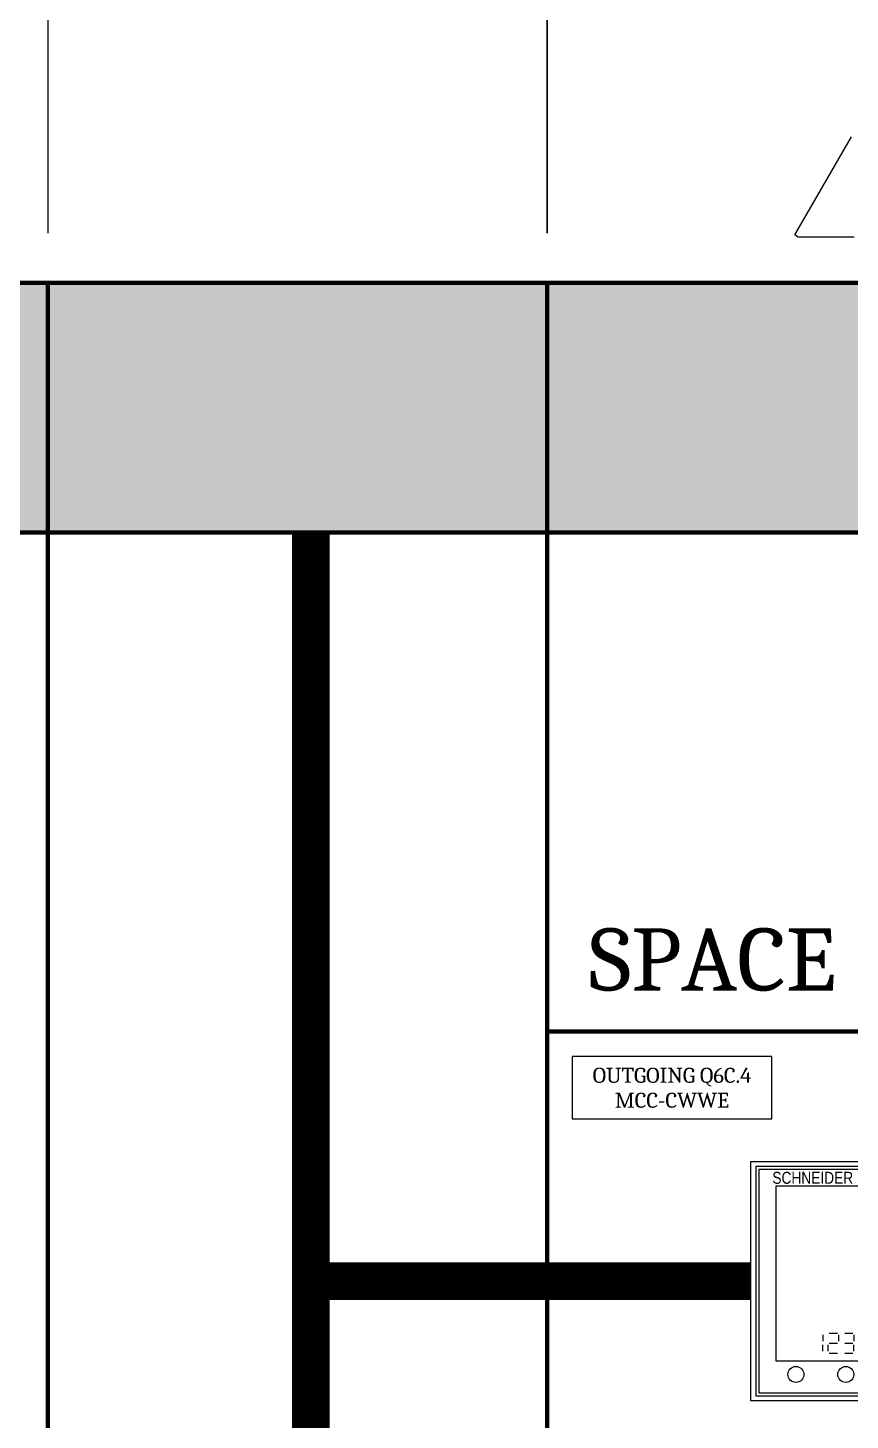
# Model space of a CAD drawing. Header units: millimetres. Extents: x -116965 to 323937, y 291661 to 566926.
# Drawn here: x -42841 to -42511, y 318283 to 318841 of the extents above; entities that cross this region are included whole.
import ezdxf
from ezdxf.enums import TextEntityAlignment as Align

# ---------------------------------------------------------------- set-up
doc = ezdxf.new("R2010")
doc.units = ezdxf.units.MM
doc.header["$PDMODE"] = 35
doc.layers.get('0').update_dxf_attribs({"lineweight": 18})
for name, color, linetype, lineweight in [('AM_5', 3, 'Continuous', 25), ('BASE', 7, 'Continuous', 15), ('hw_Text', 7, 'Continuous', 13), ('Visible (ISO)', 7, 'Continuous', 50)]:
    doc.layers.add(name, color=color, linetype=linetype, lineweight=lineweight)
doc.layers.add('C00-00-00', color=7, linetype='Continuous')
doc.layers.add('C34-3A-40', color=7, linetype='Continuous', true_color=0x343a40)
doc.layers.add('C62-64-69', color=7, linetype='Continuous', true_color=0x626469)
doc.styles.add('hw_Block.', font='Cambria.ttf')
doc.styles.add('hwTech', font='Cambria.ttf')
doc.styles.add('VnArial', font='')
doc.styles.add('{18b73a54-fa43-428c-adcb-c1c7bbdf2c84}', font='Simplex.shx')
doc.styles.get('VnArial').set_extended_font_data('.VnArial NarrowH')
doc.dimstyles.new('kich thuoc$0', dxfattribs={"dimscale": 2, "dimtxt": 20, "dimasz": 16, "dimexe": 15, "dimexo": 10, "dimgap": 5, "dimtad": 1, "dimdec": 0, "dimzin": 0, "dimdsep": 46, "dimtxsty": '{18b73a54-fa43-428c-adcb-c1c7bbdf2c84}', "dimblk": 'OPEN30', "dimcen": 0.09, "dimclrd": 3, "dimclre": 3, "dimclrt": 3, "dimadec": 0, "dimazin": 0, "dimtfac": 1, "dimtdec": 0, "dimtofl": 0, "dimtmove": 0, "dimatfit": 3, "dimldrblk": 'OPEN30', "dimfxl": 1, "dimtolj": 1, "dimtzin": 0, "dimarcsym": 0})

# ---------------------------------------------------------------- blocks, each defined once
blk = doc.blocks.new('SV-F')
at = {"layer": 'Visible (ISO)', "lineweight": 13}
for p, q in [((-251.5, 19.3), (-228.87, 58.5)), ((-250.87, 18.93), (-251.5, 19.3)), ((-250.87, 18.93), (-250.2, 18.55)), ((-250.2, 18.55), (-227.8, 18.55))]:
    blk.add_line(p, q, dxfattribs=at)
blk = doc.blocks.new('_Open30')
at = {"color": 0, "linetype": 'ByBlock', "lineweight": -2}
for p, q in [((-1, 0.268), (0, 0)), ((0, 0), (-1, -0.268)), ((0, 0), (-1, 0))]:
    blk.add_line(p, q, dxfattribs=at)
blk = doc.blocks.new('*D1857')
at = {"layer": 'AM_5', "color": 3, "lineweight": -2, "transparency": 16777216}
for p, q in [((-42632.62, 318758.44), (-42632.62, 319143.37)), ((-41932.62, 318758.44), (-41932.62, 319143.37)), ((-42602.62, 319113.37), (-41962.62, 319113.37))]:
    blk.add_line(p, q, dxfattribs=at)
at = {"layer": 'Defpoints', "color": 0, "lineweight": -3, "transparency": 16777216}
for p in [(-41932.62, 319113.37), (-42632.62, 318738.44), (-41932.62, 318738.44)]:
    blk.add_point(p, dxfattribs=at)
at = {"layer": 'AM_5', "color": 3, "lineweight": -2, "transparency": 16777216, "xscale": 30, "yscale": 30, "zscale": 30, "rotation": 180}
blk.add_blockref('_Open30', (-42632.62, 319113.37), dxfattribs=at)
at = {"layer": 'AM_5', "color": 3, "lineweight": -2, "transparency": 16777216, "xscale": 30, "yscale": 30, "zscale": 30}
blk.add_blockref('_Open30', (-41932.62, 319113.37), dxfattribs=at)
at = {"layer": 'AM_5', "color": 3, "transparency": 16777216, "insert": (-42282.62, 319143.37), "char_height": 40, "attachment_point": 5, "style": '{18b73a54-fa43-428c-adcb-c1c7bbdf2c84}'}
blk.add_mtext('\\A1;700', dxfattribs=at)
blk = doc.blocks.new('*D1865')
at = {"layer": 'AM_5', "color": 3, "lineweight": -2, "transparency": 16777216}
for p, q in [((-43232.44, 318758.39), (-43232.44, 319143.32)), ((-42832.44, 318758.39), (-42832.44, 319143.32)), ((-43202.44, 319113.32), (-42862.44, 319113.32))]:
    blk.add_line(p, q, dxfattribs=at)
at = {"layer": 'Defpoints', "color": 0, "lineweight": -3, "transparency": 16777216}
for p in [(-42832.44, 319113.32), (-43232.44, 318738.39), (-42832.44, 318738.39)]:
    blk.add_point(p, dxfattribs=at)
at = {"layer": 'AM_5', "color": 3, "lineweight": -2, "transparency": 16777216, "xscale": 30, "yscale": 30, "zscale": 30, "rotation": 180}
blk.add_blockref('_Open30', (-43232.44, 319113.32), dxfattribs=at)
at = {"layer": 'AM_5', "color": 3, "lineweight": -2, "transparency": 16777216, "xscale": 30, "yscale": 30, "zscale": 30}
blk.add_blockref('_Open30', (-42832.44, 319113.32), dxfattribs=at)
at = {"layer": 'AM_5', "color": 3, "transparency": 16777216, "insert": (-43032.44, 319143.32), "char_height": 40, "attachment_point": 5, "style": '{18b73a54-fa43-428c-adcb-c1c7bbdf2c84}'}
blk.add_mtext('\\A1;400', dxfattribs=at)
blk = doc.blocks.new('*D1866')
at = {"layer": 'AM_5', "color": 3, "lineweight": -2, "transparency": 16777216}
for p, q in [((-42832.44, 318758.39), (-42832.44, 319143.32)), ((-42632.44, 318758.39), (-42632.44, 319143.32)), ((-42802.44, 319113.32), (-42662.44, 319113.32))]:
    blk.add_line(p, q, dxfattribs=at)
at = {"layer": 'Defpoints', "color": 0, "lineweight": -3, "transparency": 16777216}
for p in [(-42632.44, 319113.32), (-42832.44, 318738.39), (-42632.44, 318738.39)]:
    blk.add_point(p, dxfattribs=at)
at = {"layer": 'AM_5', "color": 3, "lineweight": -2, "transparency": 16777216, "xscale": 30, "yscale": 30, "zscale": 30, "rotation": 180}
blk.add_blockref('_Open30', (-42832.44, 319113.32), dxfattribs=at)
at = {"layer": 'AM_5', "color": 3, "lineweight": -2, "transparency": 16777216, "xscale": 30, "yscale": 30, "zscale": 30}
blk.add_blockref('_Open30', (-42632.44, 319113.32), dxfattribs=at)
at = {"layer": 'AM_5', "color": 3, "transparency": 16777216, "insert": (-42732.44, 319143.32), "char_height": 40, "attachment_point": 5, "style": '{18b73a54-fa43-428c-adcb-c1c7bbdf2c84}'}
blk.add_mtext('\\A1;200', dxfattribs=at)
blk = doc.blocks.new('1232')
at = {"color": 7, "linetype": 'Continuous', "lineweight": 13}
for p, q in [((43.84, 78.67), (47.07, 78.67)), ((56.31, 78.67), (59.54, 78.67)), ((43.43, 71.35), (43.43, 73.92)), ((43.84, 74.65), (47.07, 74.65)), ((47.48, 77.94), (47.48, 75.37)), ((49.66, 77.94), (49.66, 75.37)), ((50.08, 74.65), (53.3, 74.65)), ((53.72, 77.94), (53.72, 75.37)), ((53.72, 71.35), (53.72, 73.92)), ((55.9, 77.94), (55.9, 75.37)), ((55.9, 71.35), (55.9, 73.92)), ((59.95, 77.94), (59.95, 75.37)), ((59.95, 71.35), (59.95, 73.92)), ((43.84, 70.62), (47.07, 70.62)), ((56.31, 70.62), (59.54, 70.62)), ((43.84, 65.82), (47.07, 65.82)), ((43.84, 61.79), (47.07, 61.79)), ((47.48, 65.09), (47.48, 62.52)), ((49.66, 65.09), (49.66, 62.52)), ((50.08, 65.82), (53.3, 65.82)), ((53.72, 65.09), (53.72, 62.52)), ((55.9, 65.09), (55.9, 62.52)), ((56.31, 65.82), (59.54, 65.82)), ((59.95, 65.09), (59.95, 62.52)), ((43.43, 58.49), (43.43, 61.06)), ((43.84, 57.77), (47.07, 57.77)), ((49.66, 58.49), (49.66, 61.06)), ((50.08, 57.77), (53.3, 57.77)), ((53.72, 58.49), (53.72, 61.06)), ((55.9, 58.49), (55.9, 61.06)), ((56.31, 57.77), (59.54, 57.77)), ((59.95, 58.49), (59.95, 61.06)), ((43.84, 52.96), (47.07, 52.96)), ((47.48, 52.23), (47.48, 49.66)), ((50.08, 52.96), (53.3, 52.96)), ((53.72, 52.23), (53.72, 49.66)), ((55.9, 52.23), (55.9, 49.66)), ((56.31, 52.96), (59.54, 52.96)), ((59.95, 52.23), (59.95, 49.66)), ((43.43, 45.64), (43.43, 48.21)), ((43.84, 48.94), (47.07, 48.94)), ((43.84, 44.91), (47.07, 44.91)), ((50.08, 48.94), (53.3, 48.94)), ((50.08, 44.91), (53.3, 44.91)), ((53.72, 45.64), (53.72, 48.21)), ((55.9, 45.64), (55.9, 48.21)), ((56.31, 44.91), (59.54, 44.91)), ((59.95, 45.64), (59.95, 48.21)), ((49.66, 39.38), (49.66, 36.81)), ((50.08, 40.1), (53.3, 40.1)), ((55.9, 39.38), (55.9, 36.81)), ((56.31, 40.1), (59.54, 40.1)), ((59.95, 39.38), (59.95, 36.81)), ((50.08, 36.08), (53.3, 36.08)), ((53.72, 32.78), (53.72, 35.35)), ((55.9, 32.78), (55.9, 35.35)), ((59.95, 32.78), (59.95, 35.35)), ((50.08, 32.06), (53.3, 32.06)), ((56.31, 32.06), (59.54, 32.06)), ((28.79, 26.5), (28.79, 23.93)), ((28.79, 19.91), (28.79, 22.47)), ((30.97, 19.91), (30.97, 22.47)), ((31.38, 27.23), (34.61, 27.23)), ((31.38, 23.2), (34.61, 23.2)), ((35.02, 26.5), (35.02, 23.93)), ((37.61, 27.23), (40.84, 27.23)), ((37.61, 23.2), (40.84, 23.2)), ((41.25, 26.5), (41.25, 23.93)), ((41.25, 19.91), (41.25, 22.47)), ((43.43, 26.5), (43.43, 23.93)), ((43.84, 23.2), (47.07, 23.2)), ((47.48, 26.5), (47.48, 23.93)), ((47.48, 19.91), (47.48, 22.47)), ((49.66, 26.5), (49.66, 23.93)), ((50.08, 27.23), (53.3, 27.23)), ((50.08, 23.2), (53.3, 23.2)), ((53.72, 19.91), (53.72, 22.47)), ((55.9, 26.5), (55.9, 23.93)), ((55.9, 19.91), (55.9, 22.47)), ((56.31, 27.23), (59.54, 27.23)), ((59.95, 26.5), (59.95, 23.93)), ((59.95, 19.91), (59.95, 22.47)), ((31.38, 19.18), (34.61, 19.18)), ((37.61, 19.18), (40.84, 19.18)), ((50.08, 19.18), (53.3, 19.18)), ((56.31, 19.18), (59.54, 19.18))]:
    blk.add_line(p, q, dxfattribs=at)
at = {"layer": 'BASE', "lineweight": 13}
for points in [[(96, 0), (0, 0), (0, 96), (96, 96)], [(3.2, 3.2), (92.8, 3.2), (92.8, 92.8), (3.2, 92.8)], [(10, 16.06), (86, 16.06), (86, 86), (10, 86)]]:
    blk.add_lwpolyline(points, close=True, dxfattribs=at)
at = {"layer": 'BASE', "color": 3, "lineweight": 13}
blk.add_lwpolyline([(2, 2), (94, 2), (94, 94), (2, 94)], close=True, dxfattribs=at)
at = {"layer": 'BASE', "lineweight": 13}
for centre in [(18, 10.61), (38, 10.61), (58, 10.61), (78, 10.61)]:
    blk.add_circle(centre, 3.2, dxfattribs=at)
at = {"layer": 'hw_Text', "lineweight": 13, "style": 'VnArial'}
for s, height, p in [('Schneider', 4.8, (24.76, 89.41)), ('V', 2.88, (73.53, 77.14)), ('A', 2.88, (73.53, 64.28)), ('V', 2.88, (73.53, 51.43)), ('Hz', 2.88, (74.05, 38.57))]:
    blk.add_text(s, height=height, rotation=360, dxfattribs=at).set_placement(p, align=Align.MIDDLE_CENTER)
at = {"layer": 'hw_Text', "color": 1, "lineweight": 13, "style": 'VnArial'}
blk.add_text('PM5350', height=4.8, rotation=360, dxfattribs=at).set_placement((75.69, 89.41), align=Align.MIDDLE_CENTER)
blk = doc.blocks.new('Load Outgoingx')
at = {"color": 0, "lineweight": 5, "ltscale": 0.7}
blk.add_lwpolyline([(10, -10), (10, -35), (90, -35), (90, -10)], close=True, dxfattribs=at)
at = {"color": 0, "lineweight": 5, "style": 'hw_Block.'}
for tag, p in [('LINE1', (50, -17.5)), ('LINE2', (50, -27.5))]:
    blk.add_attdef(tag, text='', height=6, dxfattribs=at).set_placement(p, align=Align.MIDDLE_CENTER)

msp = doc.modelspace()

# ---------------------------------------------------------------- hatches: boundary and pattern name
at = {"layer": 'C34-3A-40'}
h = msp.add_hatch(color=256, dxfattribs=at)
h.dxf.hatch_style = 2
h.paths.add_polyline_path([(-43232.567492, 318738.443002), (-42832.623327, 318738.443002), (-42832.623327, 318638.456958), (-43232.567492, 318638.456958)])
h = msp.add_hatch(color=256, dxfattribs=at)
h.dxf.hatch_style = 2
h.paths.add_polyline_path([(-42832.623327, 318738.443002), (-42632.651242, 318738.443002), (-42632.651242, 318638.456958), (-42832.623327, 318638.456958)])
h = msp.add_hatch(color=256, dxfattribs=at)
h.dxf.hatch_style = 2
h.paths.add_polyline_path([(-42632.651242, 318738.443002), (-41932.748952, 318738.443002), (-41932.748952, 318638.456958), (-42632.651242, 318638.456958)])
at = {"layer": 'C62-64-69'}
h = msp.add_hatch(color=256, dxfattribs=at)
h.dxf.hatch_style = 2
h.paths.add_polyline_path([(-42832.623327, 318729.444258), (-42800.627792, 318729.444258), (-42800.627792, 318722.445233), (-42832.623327, 318722.445233)])
h = msp.add_hatch(color=256, dxfattribs=at)
h.dxf.hatch_style = 2
h.paths.add_polyline_path([(-42800.627792, 318729.444258), (-42768.632257, 318729.444258), (-42768.632257, 318722.445233), (-42800.627792, 318722.445233)])
h = msp.add_hatch(color=256, dxfattribs=at)
h.dxf.hatch_style = 2
h.paths.add_polyline_path([(-42800.627792, 318729.444258), (-42768.632257, 318729.444258), (-42768.632257, 318722.445233), (-42800.627792, 318722.445233)])
h = msp.add_hatch(color=256, dxfattribs=at)
h.dxf.hatch_style = 2
h.paths.add_polyline_path([(-42768.632257, 318729.444258), (-42736.636727, 318729.444258), (-42736.636727, 318722.445233), (-42768.632257, 318722.445233)])
h = msp.add_hatch(color=256, dxfattribs=at)
h.dxf.hatch_style = 2
h.paths.add_polyline_path([(-42768.632257, 318729.444258), (-42736.636727, 318729.444258), (-42736.636727, 318722.445233), (-42768.632257, 318722.445233)])
h = msp.add_hatch(color=256, dxfattribs=at)
h.dxf.hatch_style = 2
h.paths.add_polyline_path([(-42736.636727, 318729.444258), (-42704.641192, 318729.444258), (-42704.641192, 318722.445233), (-42736.636727, 318722.445233)])
h = msp.add_hatch(color=256, dxfattribs=at)
h.dxf.hatch_style = 2
h.paths.add_polyline_path([(-42736.636727, 318729.444258), (-42704.641192, 318729.444258), (-42704.641192, 318722.445233), (-42736.636727, 318722.445233)])
h = msp.add_hatch(color=256, dxfattribs=at)
h.dxf.hatch_style = 2
h.paths.add_polyline_path([(-42704.641192, 318729.444258), (-42672.645657, 318729.444258), (-42672.645657, 318722.445233), (-42704.641192, 318722.445233)])
h = msp.add_hatch(color=256, dxfattribs=at)
h.dxf.hatch_style = 2
h.paths.add_polyline_path([(-42704.641192, 318729.444258), (-42672.645657, 318729.444258), (-42672.645657, 318722.445233), (-42704.641192, 318722.445233)])
h = msp.add_hatch(color=256, dxfattribs=at)
h.dxf.hatch_style = 2
h.paths.add_polyline_path([(-42672.645657, 318729.444258), (-42640.650127, 318729.444258), (-42640.650127, 318722.445233), (-42672.645657, 318722.445233)])
h = msp.add_hatch(color=256, dxfattribs=at)
h.dxf.hatch_style = 2
h.paths.add_polyline_path([(-42632.651242, 318729.444258), (-42600.655707, 318729.444258), (-42600.655707, 318722.445233), (-42632.651242, 318722.445233)])
h = msp.add_hatch(color=256, dxfattribs=at)
h.dxf.hatch_style = 2
h.paths.add_polyline_path([(-42600.655707, 318729.444258), (-42568.660177, 318729.444258), (-42568.660177, 318722.445233), (-42600.655707, 318722.445233)])
h = msp.add_hatch(color=256, dxfattribs=at)
h.dxf.hatch_style = 2
h.paths.add_polyline_path([(-42600.655707, 318729.444258), (-42568.660177, 318729.444258), (-42568.660177, 318722.445233), (-42600.655707, 318722.445233)])
h = msp.add_hatch(color=256, dxfattribs=at)
h.dxf.hatch_style = 2
h.paths.add_polyline_path([(-42568.660177, 318729.444258), (-42536.664642, 318729.444258), (-42536.664642, 318722.445233), (-42568.660177, 318722.445233)])
h = msp.add_hatch(color=256, dxfattribs=at)
h.dxf.hatch_style = 2
h.paths.add_polyline_path([(-42568.660177, 318729.444258), (-42536.664642, 318729.444258), (-42536.664642, 318722.445233), (-42568.660177, 318722.445233)])
h = msp.add_hatch(color=256, dxfattribs=at)
h.dxf.hatch_style = 2
h.paths.add_polyline_path([(-42536.664642, 318729.444258), (-42504.669107, 318729.444258), (-42504.669107, 318722.445233), (-42536.664642, 318722.445233)])
h = msp.add_hatch(color=256, dxfattribs=at)
h.dxf.hatch_style = 2
h.paths.add_polyline_path([(-42832.623327, 318722.445233), (-42800.627792, 318722.445233), (-42800.627792, 318720.445514), (-42832.623327, 318720.445514)])
h = msp.add_hatch(color=256, dxfattribs=at)
h.dxf.hatch_style = 2
h.paths.add_polyline_path([(-42832.623327, 318720.445514), (-42800.627792, 318720.445514), (-42800.627792, 318713.446489), (-42832.623327, 318713.446489)])
h = msp.add_hatch(color=256, dxfattribs=at)
h.dxf.hatch_style = 2
h.paths.add_polyline_path([(-42800.627792, 318722.445233), (-42768.632257, 318722.445233), (-42768.632257, 318720.445514), (-42800.627792, 318720.445514)])
h = msp.add_hatch(color=256, dxfattribs=at)
h.dxf.hatch_style = 2
h.paths.add_polyline_path([(-42800.627792, 318722.445233), (-42768.632257, 318722.445233), (-42768.632257, 318720.445514), (-42800.627792, 318720.445514)])
h = msp.add_hatch(color=256, dxfattribs=at)
h.dxf.hatch_style = 2
h.paths.add_polyline_path([(-42800.627792, 318720.445514), (-42768.632257, 318720.445514), (-42768.632257, 318713.446489), (-42800.627792, 318713.446489)])
h = msp.add_hatch(color=256, dxfattribs=at)
h.dxf.hatch_style = 2
h.paths.add_polyline_path([(-42800.627792, 318720.445514), (-42768.632257, 318720.445514), (-42768.632257, 318713.446489), (-42800.627792, 318713.446489)])
h = msp.add_hatch(color=256, dxfattribs=at)
h.dxf.hatch_style = 2
h.paths.add_polyline_path([(-42768.632257, 318722.445233), (-42736.636727, 318722.445233), (-42736.636727, 318720.445514), (-42768.632257, 318720.445514)])
h = msp.add_hatch(color=256, dxfattribs=at)
h.dxf.hatch_style = 2
h.paths.add_polyline_path([(-42768.632257, 318722.445233), (-42736.636727, 318722.445233), (-42736.636727, 318720.445514), (-42768.632257, 318720.445514)])
h = msp.add_hatch(color=256, dxfattribs=at)
h.dxf.hatch_style = 2
h.paths.add_polyline_path([(-42768.632257, 318720.445514), (-42736.636727, 318720.445514), (-42736.636727, 318713.446489), (-42768.632257, 318713.446489)])
h = msp.add_hatch(color=256, dxfattribs=at)
h.dxf.hatch_style = 2
h.paths.add_polyline_path([(-42768.632257, 318720.445514), (-42736.636727, 318720.445514), (-42736.636727, 318713.446489), (-42768.632257, 318713.446489)])
h = msp.add_hatch(color=256, dxfattribs=at)
h.dxf.hatch_style = 2
h.paths.add_polyline_path([(-42736.636727, 318722.445233), (-42704.641192, 318722.445233), (-42704.641192, 318720.445514), (-42736.636727, 318720.445514)])
h = msp.add_hatch(color=256, dxfattribs=at)
h.dxf.hatch_style = 2
h.paths.add_polyline_path([(-42736.636727, 318722.445233), (-42704.641192, 318722.445233), (-42704.641192, 318720.445514), (-42736.636727, 318720.445514)])
h = msp.add_hatch(color=256, dxfattribs=at)
h.dxf.hatch_style = 2
h.paths.add_polyline_path([(-42736.636727, 318720.445514), (-42704.641192, 318720.445514), (-42704.641192, 318713.446489), (-42736.636727, 318713.446489)])
h = msp.add_hatch(color=256, dxfattribs=at)
h.dxf.hatch_style = 2
h.paths.add_polyline_path([(-42736.636727, 318720.445514), (-42704.641192, 318720.445514), (-42704.641192, 318713.446489), (-42736.636727, 318713.446489)])
h = msp.add_hatch(color=256, dxfattribs=at)
h.dxf.hatch_style = 2
h.paths.add_polyline_path([(-42704.641192, 318722.445233), (-42672.645657, 318722.445233), (-42672.645657, 318720.445514), (-42704.641192, 318720.445514)])
h = msp.add_hatch(color=256, dxfattribs=at)
h.dxf.hatch_style = 2
h.paths.add_polyline_path([(-42704.641192, 318722.445233), (-42672.645657, 318722.445233), (-42672.645657, 318720.445514), (-42704.641192, 318720.445514)])
h = msp.add_hatch(color=256, dxfattribs=at)
h.dxf.hatch_style = 2
h.paths.add_polyline_path([(-42704.641192, 318720.445514), (-42672.645657, 318720.445514), (-42672.645657, 318713.446489), (-42704.641192, 318713.446489)])
h = msp.add_hatch(color=256, dxfattribs=at)
h.dxf.hatch_style = 2
h.paths.add_polyline_path([(-42704.641192, 318720.445514), (-42672.645657, 318720.445514), (-42672.645657, 318713.446489), (-42704.641192, 318713.446489)])
h = msp.add_hatch(color=256, dxfattribs=at)
h.dxf.hatch_style = 2
h.paths.add_polyline_path([(-42672.645657, 318722.445233), (-42640.650127, 318722.445233), (-42640.650127, 318720.445514), (-42672.645657, 318720.445514)])
h = msp.add_hatch(color=256, dxfattribs=at)
h.dxf.hatch_style = 2
h.paths.add_polyline_path([(-42672.645657, 318720.445514), (-42640.650127, 318720.445514), (-42640.650127, 318713.446489), (-42672.645657, 318713.446489)])
h = msp.add_hatch(color=256, dxfattribs=at)
h.dxf.hatch_style = 2
h.paths.add_polyline_path([(-42632.651242, 318722.445233), (-42600.655707, 318722.445233), (-42600.655707, 318720.445514), (-42632.651242, 318720.445514)])
h = msp.add_hatch(color=256, dxfattribs=at)
h.dxf.hatch_style = 2
h.paths.add_polyline_path([(-42632.651242, 318720.445514), (-42600.655707, 318720.445514), (-42600.655707, 318713.446489), (-42632.651242, 318713.446489)])
h = msp.add_hatch(color=256, dxfattribs=at)
h.dxf.hatch_style = 2
h.paths.add_polyline_path([(-42600.655707, 318722.445233), (-42568.660177, 318722.445233), (-42568.660177, 318720.445514), (-42600.655707, 318720.445514)])
h = msp.add_hatch(color=256, dxfattribs=at)
h.dxf.hatch_style = 2
h.paths.add_polyline_path([(-42600.655707, 318722.445233), (-42568.660177, 318722.445233), (-42568.660177, 318720.445514), (-42600.655707, 318720.445514)])
h = msp.add_hatch(color=256, dxfattribs=at)
h.dxf.hatch_style = 2
h.paths.add_polyline_path([(-42600.655707, 318720.445514), (-42568.660177, 318720.445514), (-42568.660177, 318713.446489), (-42600.655707, 318713.446489)])
h = msp.add_hatch(color=256, dxfattribs=at)
h.dxf.hatch_style = 2
h.paths.add_polyline_path([(-42600.655707, 318720.445514), (-42568.660177, 318720.445514), (-42568.660177, 318713.446489), (-42600.655707, 318713.446489)])
h = msp.add_hatch(color=256, dxfattribs=at)
h.dxf.hatch_style = 2
h.paths.add_polyline_path([(-42568.660177, 318722.445233), (-42536.664642, 318722.445233), (-42536.664642, 318720.445514), (-42568.660177, 318720.445514)])
h = msp.add_hatch(color=256, dxfattribs=at)
h.dxf.hatch_style = 2
h.paths.add_polyline_path([(-42568.660177, 318722.445233), (-42536.664642, 318722.445233), (-42536.664642, 318720.445514), (-42568.660177, 318720.445514)])
h = msp.add_hatch(color=256, dxfattribs=at)
h.dxf.hatch_style = 2
h.paths.add_polyline_path([(-42568.660177, 318720.445514), (-42536.664642, 318720.445514), (-42536.664642, 318713.446489), (-42568.660177, 318713.446489)])
h = msp.add_hatch(color=256, dxfattribs=at)
h.dxf.hatch_style = 2
h.paths.add_polyline_path([(-42568.660177, 318720.445514), (-42536.664642, 318720.445514), (-42536.664642, 318713.446489), (-42568.660177, 318713.446489)])
h = msp.add_hatch(color=256, dxfattribs=at)
h.dxf.hatch_style = 2
h.paths.add_polyline_path([(-42536.664642, 318722.445233), (-42504.669107, 318722.445233), (-42504.669107, 318720.445514), (-42536.664642, 318720.445514)])
h = msp.add_hatch(color=256, dxfattribs=at)
h.dxf.hatch_style = 2
h.paths.add_polyline_path([(-42536.664642, 318720.445514), (-42504.669107, 318720.445514), (-42504.669107, 318713.446489), (-42536.664642, 318713.446489)])
h = msp.add_hatch(color=256, dxfattribs=at)
h.dxf.hatch_style = 2
h.paths.add_polyline_path([(-42832.623327, 318713.446489), (-42800.627792, 318713.446489), (-42800.627792, 318711.446771), (-42832.623327, 318711.446771)])
h = msp.add_hatch(color=256, dxfattribs=at)
h.dxf.hatch_style = 2
h.paths.add_polyline_path([(-42832.623327, 318711.446771), (-42800.627792, 318711.446771), (-42800.627792, 318704.447745), (-42832.623327, 318704.447745)])
h = msp.add_hatch(color=256, dxfattribs=at)
h.dxf.hatch_style = 2
h.paths.add_polyline_path([(-42800.627792, 318713.446489), (-42768.632257, 318713.446489), (-42768.632257, 318711.446771), (-42800.627792, 318711.446771)])
h = msp.add_hatch(color=256, dxfattribs=at)
h.dxf.hatch_style = 2
h.paths.add_polyline_path([(-42800.627792, 318713.446489), (-42768.632257, 318713.446489), (-42768.632257, 318711.446771), (-42800.627792, 318711.446771)])
h = msp.add_hatch(color=256, dxfattribs=at)
h.dxf.hatch_style = 2
h.paths.add_polyline_path([(-42800.627792, 318711.446771), (-42768.632257, 318711.446771), (-42768.632257, 318704.447745), (-42800.627792, 318704.447745)])
h = msp.add_hatch(color=256, dxfattribs=at)
h.dxf.hatch_style = 2
h.paths.add_polyline_path([(-42800.627792, 318711.446771), (-42768.632257, 318711.446771), (-42768.632257, 318704.447745), (-42800.627792, 318704.447745)])
h = msp.add_hatch(color=256, dxfattribs=at)
h.dxf.hatch_style = 2
h.paths.add_polyline_path([(-42768.632257, 318713.446489), (-42736.636727, 318713.446489), (-42736.636727, 318711.446771), (-42768.632257, 318711.446771)])
h = msp.add_hatch(color=256, dxfattribs=at)
h.dxf.hatch_style = 2
h.paths.add_polyline_path([(-42768.632257, 318713.446489), (-42736.636727, 318713.446489), (-42736.636727, 318711.446771), (-42768.632257, 318711.446771)])
h = msp.add_hatch(color=256, dxfattribs=at)
h.dxf.hatch_style = 2
h.paths.add_polyline_path([(-42768.632257, 318711.446771), (-42736.636727, 318711.446771), (-42736.636727, 318704.447745), (-42768.632257, 318704.447745)])
h = msp.add_hatch(color=256, dxfattribs=at)
h.dxf.hatch_style = 2
h.paths.add_polyline_path([(-42768.632257, 318711.446771), (-42736.636727, 318711.446771), (-42736.636727, 318704.447745), (-42768.632257, 318704.447745)])
h = msp.add_hatch(color=256, dxfattribs=at)
h.dxf.hatch_style = 2
h.paths.add_polyline_path([(-42736.636727, 318713.446489), (-42704.641192, 318713.446489), (-42704.641192, 318711.446771), (-42736.636727, 318711.446771)])
h = msp.add_hatch(color=256, dxfattribs=at)
h.dxf.hatch_style = 2
h.paths.add_polyline_path([(-42736.636727, 318713.446489), (-42704.641192, 318713.446489), (-42704.641192, 318711.446771), (-42736.636727, 318711.446771)])
h = msp.add_hatch(color=256, dxfattribs=at)
h.dxf.hatch_style = 2
h.paths.add_polyline_path([(-42736.636727, 318711.446771), (-42704.641192, 318711.446771), (-42704.641192, 318704.447745), (-42736.636727, 318704.447745)])
h = msp.add_hatch(color=256, dxfattribs=at)
h.dxf.hatch_style = 2
h.paths.add_polyline_path([(-42736.636727, 318711.446771), (-42704.641192, 318711.446771), (-42704.641192, 318704.447745), (-42736.636727, 318704.447745)])
h = msp.add_hatch(color=256, dxfattribs=at)
h.dxf.hatch_style = 2
h.paths.add_polyline_path([(-42704.641192, 318713.446489), (-42672.645657, 318713.446489), (-42672.645657, 318711.446771), (-42704.641192, 318711.446771)])
h = msp.add_hatch(color=256, dxfattribs=at)
h.dxf.hatch_style = 2
h.paths.add_polyline_path([(-42704.641192, 318713.446489), (-42672.645657, 318713.446489), (-42672.645657, 318711.446771), (-42704.641192, 318711.446771)])
h = msp.add_hatch(color=256, dxfattribs=at)
h.dxf.hatch_style = 2
h.paths.add_polyline_path([(-42704.641192, 318711.446771), (-42672.645657, 318711.446771), (-42672.645657, 318704.447745), (-42704.641192, 318704.447745)])
h = msp.add_hatch(color=256, dxfattribs=at)
h.dxf.hatch_style = 2
h.paths.add_polyline_path([(-42704.641192, 318711.446771), (-42672.645657, 318711.446771), (-42672.645657, 318704.447745), (-42704.641192, 318704.447745)])
h = msp.add_hatch(color=256, dxfattribs=at)
h.dxf.hatch_style = 2
h.paths.add_polyline_path([(-42672.645657, 318713.446489), (-42640.650127, 318713.446489), (-42640.650127, 318711.446771), (-42672.645657, 318711.446771)])
h = msp.add_hatch(color=256, dxfattribs=at)
h.dxf.hatch_style = 2
h.paths.add_polyline_path([(-42672.645657, 318711.446771), (-42640.650127, 318711.446771), (-42640.650127, 318704.447745), (-42672.645657, 318704.447745)])
h = msp.add_hatch(color=256, dxfattribs=at)
h.dxf.hatch_style = 2
h.paths.add_polyline_path([(-42632.651242, 318713.446489), (-42600.655707, 318713.446489), (-42600.655707, 318711.446771), (-42632.651242, 318711.446771)])
h = msp.add_hatch(color=256, dxfattribs=at)
h.dxf.hatch_style = 2
h.paths.add_polyline_path([(-42632.651242, 318711.446771), (-42600.655707, 318711.446771), (-42600.655707, 318704.447745), (-42632.651242, 318704.447745)])
h = msp.add_hatch(color=256, dxfattribs=at)
h.dxf.hatch_style = 2
h.paths.add_polyline_path([(-42600.655707, 318713.446489), (-42568.660177, 318713.446489), (-42568.660177, 318711.446771), (-42600.655707, 318711.446771)])
h = msp.add_hatch(color=256, dxfattribs=at)
h.dxf.hatch_style = 2
h.paths.add_polyline_path([(-42600.655707, 318713.446489), (-42568.660177, 318713.446489), (-42568.660177, 318711.446771), (-42600.655707, 318711.446771)])
h = msp.add_hatch(color=256, dxfattribs=at)
h.dxf.hatch_style = 2
h.paths.add_polyline_path([(-42600.655707, 318711.446771), (-42568.660177, 318711.446771), (-42568.660177, 318704.447745), (-42600.655707, 318704.447745)])
h = msp.add_hatch(color=256, dxfattribs=at)
h.dxf.hatch_style = 2
h.paths.add_polyline_path([(-42600.655707, 318711.446771), (-42568.660177, 318711.446771), (-42568.660177, 318704.447745), (-42600.655707, 318704.447745)])
h = msp.add_hatch(color=256, dxfattribs=at)
h.dxf.hatch_style = 2
h.paths.add_polyline_path([(-42568.660177, 318713.446489), (-42536.664642, 318713.446489), (-42536.664642, 318711.446771), (-42568.660177, 318711.446771)])
h = msp.add_hatch(color=256, dxfattribs=at)
h.dxf.hatch_style = 2
h.paths.add_polyline_path([(-42568.660177, 318713.446489), (-42536.664642, 318713.446489), (-42536.664642, 318711.446771), (-42568.660177, 318711.446771)])
h = msp.add_hatch(color=256, dxfattribs=at)
h.dxf.hatch_style = 2
h.paths.add_polyline_path([(-42568.660177, 318711.446771), (-42536.664642, 318711.446771), (-42536.664642, 318704.447745), (-42568.660177, 318704.447745)])
h = msp.add_hatch(color=256, dxfattribs=at)
h.dxf.hatch_style = 2
h.paths.add_polyline_path([(-42568.660177, 318711.446771), (-42536.664642, 318711.446771), (-42536.664642, 318704.447745), (-42568.660177, 318704.447745)])
h = msp.add_hatch(color=256, dxfattribs=at)
h.dxf.hatch_style = 2
h.paths.add_polyline_path([(-42536.664642, 318713.446489), (-42504.669107, 318713.446489), (-42504.669107, 318711.446771), (-42536.664642, 318711.446771)])
h = msp.add_hatch(color=256, dxfattribs=at)
h.dxf.hatch_style = 2
h.paths.add_polyline_path([(-42536.664642, 318711.446771), (-42504.669107, 318711.446771), (-42504.669107, 318704.447745), (-42536.664642, 318704.447745)])
h = msp.add_hatch(color=256, dxfattribs=at)
h.dxf.hatch_style = 2
h.paths.add_polyline_path([(-42832.623327, 318704.447745), (-42800.627792, 318704.447745), (-42800.627792, 318702.448027), (-42832.623327, 318702.448027)])
h = msp.add_hatch(color=256, dxfattribs=at)
h.dxf.hatch_style = 2
h.paths.add_polyline_path([(-42832.623327, 318702.448027), (-42800.627792, 318702.448027), (-42800.627792, 318695.449001), (-42832.623327, 318695.449001)])
h = msp.add_hatch(color=256, dxfattribs=at)
h.dxf.hatch_style = 2
h.paths.add_polyline_path([(-42800.627792, 318704.447745), (-42768.632257, 318704.447745), (-42768.632257, 318702.448027), (-42800.627792, 318702.448027)])
h = msp.add_hatch(color=256, dxfattribs=at)
h.dxf.hatch_style = 2
h.paths.add_polyline_path([(-42800.627792, 318704.447745), (-42768.632257, 318704.447745), (-42768.632257, 318702.448027), (-42800.627792, 318702.448027)])
h = msp.add_hatch(color=256, dxfattribs=at)
h.dxf.hatch_style = 2
h.paths.add_polyline_path([(-42800.627792, 318702.448027), (-42768.632257, 318702.448027), (-42768.632257, 318695.449001), (-42800.627792, 318695.449001)])
h = msp.add_hatch(color=256, dxfattribs=at)
h.dxf.hatch_style = 2
h.paths.add_polyline_path([(-42800.627792, 318702.448027), (-42768.632257, 318702.448027), (-42768.632257, 318695.449001), (-42800.627792, 318695.449001)])
h = msp.add_hatch(color=256, dxfattribs=at)
h.dxf.hatch_style = 2
h.paths.add_polyline_path([(-42768.632257, 318704.447745), (-42736.636727, 318704.447745), (-42736.636727, 318702.448027), (-42768.632257, 318702.448027)])
h = msp.add_hatch(color=256, dxfattribs=at)
h.dxf.hatch_style = 2
h.paths.add_polyline_path([(-42768.632257, 318704.447745), (-42736.636727, 318704.447745), (-42736.636727, 318702.448027), (-42768.632257, 318702.448027)])
h = msp.add_hatch(color=256, dxfattribs=at)
h.dxf.hatch_style = 2
h.paths.add_polyline_path([(-42768.632257, 318702.448027), (-42736.636727, 318702.448027), (-42736.636727, 318695.449001), (-42768.632257, 318695.449001)])
h = msp.add_hatch(color=256, dxfattribs=at)
h.dxf.hatch_style = 2
h.paths.add_polyline_path([(-42768.632257, 318702.448027), (-42736.636727, 318702.448027), (-42736.636727, 318695.449001), (-42768.632257, 318695.449001)])
h = msp.add_hatch(color=256, dxfattribs=at)
h.dxf.hatch_style = 2
h.paths.add_polyline_path([(-42736.636727, 318704.447745), (-42704.641192, 318704.447745), (-42704.641192, 318702.448027), (-42736.636727, 318702.448027)])
h = msp.add_hatch(color=256, dxfattribs=at)
h.dxf.hatch_style = 2
h.paths.add_polyline_path([(-42736.636727, 318704.447745), (-42704.641192, 318704.447745), (-42704.641192, 318702.448027), (-42736.636727, 318702.448027)])
h = msp.add_hatch(color=256, dxfattribs=at)
h.dxf.hatch_style = 2
h.paths.add_polyline_path([(-42736.636727, 318702.448027), (-42704.641192, 318702.448027), (-42704.641192, 318695.449001), (-42736.636727, 318695.449001)])
h = msp.add_hatch(color=256, dxfattribs=at)
h.dxf.hatch_style = 2
h.paths.add_polyline_path([(-42736.636727, 318702.448027), (-42704.641192, 318702.448027), (-42704.641192, 318695.449001), (-42736.636727, 318695.449001)])
h = msp.add_hatch(color=256, dxfattribs=at)
h.dxf.hatch_style = 2
h.paths.add_polyline_path([(-42704.641192, 318704.447745), (-42672.645657, 318704.447745), (-42672.645657, 318702.448027), (-42704.641192, 318702.448027)])
h = msp.add_hatch(color=256, dxfattribs=at)
h.dxf.hatch_style = 2
h.paths.add_polyline_path([(-42704.641192, 318704.447745), (-42672.645657, 318704.447745), (-42672.645657, 318702.448027), (-42704.641192, 318702.448027)])
h = msp.add_hatch(color=256, dxfattribs=at)
h.dxf.hatch_style = 2
h.paths.add_polyline_path([(-42704.641192, 318702.448027), (-42672.645657, 318702.448027), (-42672.645657, 318695.449001), (-42704.641192, 318695.449001)])
h = msp.add_hatch(color=256, dxfattribs=at)
h.dxf.hatch_style = 2
h.paths.add_polyline_path([(-42704.641192, 318702.448027), (-42672.645657, 318702.448027), (-42672.645657, 318695.449001), (-42704.641192, 318695.449001)])
h = msp.add_hatch(color=256, dxfattribs=at)
h.dxf.hatch_style = 2
h.paths.add_polyline_path([(-42672.645657, 318704.447745), (-42640.650127, 318704.447745), (-42640.650127, 318702.448027), (-42672.645657, 318702.448027)])
h = msp.add_hatch(color=256, dxfattribs=at)
h.dxf.hatch_style = 2
h.paths.add_polyline_path([(-42672.645657, 318702.448027), (-42640.650127, 318702.448027), (-42640.650127, 318695.449001), (-42672.645657, 318695.449001)])
h = msp.add_hatch(color=256, dxfattribs=at)
h.dxf.hatch_style = 2
h.paths.add_polyline_path([(-42632.651242, 318704.447745), (-42600.655707, 318704.447745), (-42600.655707, 318702.448027), (-42632.651242, 318702.448027)])
h = msp.add_hatch(color=256, dxfattribs=at)
h.dxf.hatch_style = 2
h.paths.add_polyline_path([(-42632.651242, 318702.448027), (-42600.655707, 318702.448027), (-42600.655707, 318695.449001), (-42632.651242, 318695.449001)])
h = msp.add_hatch(color=256, dxfattribs=at)
h.dxf.hatch_style = 2
h.paths.add_polyline_path([(-42600.655707, 318704.447745), (-42568.660177, 318704.447745), (-42568.660177, 318702.448027), (-42600.655707, 318702.448027)])
h = msp.add_hatch(color=256, dxfattribs=at)
h.dxf.hatch_style = 2
h.paths.add_polyline_path([(-42600.655707, 318704.447745), (-42568.660177, 318704.447745), (-42568.660177, 318702.448027), (-42600.655707, 318702.448027)])
h = msp.add_hatch(color=256, dxfattribs=at)
h.dxf.hatch_style = 2
h.paths.add_polyline_path([(-42600.655707, 318702.448027), (-42568.660177, 318702.448027), (-42568.660177, 318695.449001), (-42600.655707, 318695.449001)])
h = msp.add_hatch(color=256, dxfattribs=at)
h.dxf.hatch_style = 2
h.paths.add_polyline_path([(-42600.655707, 318702.448027), (-42568.660177, 318702.448027), (-42568.660177, 318695.449001), (-42600.655707, 318695.449001)])
h = msp.add_hatch(color=256, dxfattribs=at)
h.dxf.hatch_style = 2
h.paths.add_polyline_path([(-42568.660177, 318704.447745), (-42536.664642, 318704.447745), (-42536.664642, 318702.448027), (-42568.660177, 318702.448027)])
h = msp.add_hatch(color=256, dxfattribs=at)
h.dxf.hatch_style = 2
h.paths.add_polyline_path([(-42568.660177, 318704.447745), (-42536.664642, 318704.447745), (-42536.664642, 318702.448027), (-42568.660177, 318702.448027)])
h = msp.add_hatch(color=256, dxfattribs=at)
h.dxf.hatch_style = 2
h.paths.add_polyline_path([(-42568.660177, 318702.448027), (-42536.664642, 318702.448027), (-42536.664642, 318695.449001), (-42568.660177, 318695.449001)])
h = msp.add_hatch(color=256, dxfattribs=at)
h.dxf.hatch_style = 2
h.paths.add_polyline_path([(-42568.660177, 318702.448027), (-42536.664642, 318702.448027), (-42536.664642, 318695.449001), (-42568.660177, 318695.449001)])
h = msp.add_hatch(color=256, dxfattribs=at)
h.dxf.hatch_style = 2
h.paths.add_polyline_path([(-42536.664642, 318704.447745), (-42504.669107, 318704.447745), (-42504.669107, 318702.448027), (-42536.664642, 318702.448027)])
h = msp.add_hatch(color=256, dxfattribs=at)
h.dxf.hatch_style = 2
h.paths.add_polyline_path([(-42536.664642, 318702.448027), (-42504.669107, 318702.448027), (-42504.669107, 318695.449001), (-42536.664642, 318695.449001)])
h = msp.add_hatch(color=256, dxfattribs=at)
h.dxf.hatch_style = 2
h.paths.add_polyline_path([(-42832.623327, 318695.449001), (-42800.627792, 318695.449001), (-42800.627792, 318693.449283), (-42832.623327, 318693.449283)])
h = msp.add_hatch(color=256, dxfattribs=at)
h.dxf.hatch_style = 2
h.paths.add_polyline_path([(-42800.627792, 318695.449001), (-42768.632257, 318695.449001), (-42768.632257, 318693.449283), (-42800.627792, 318693.449283)])
h = msp.add_hatch(color=256, dxfattribs=at)
h.dxf.hatch_style = 2
h.paths.add_polyline_path([(-42800.627792, 318695.449001), (-42768.632257, 318695.449001), (-42768.632257, 318693.449283), (-42800.627792, 318693.449283)])
h = msp.add_hatch(color=256, dxfattribs=at)
h.dxf.hatch_style = 2
h.paths.add_polyline_path([(-42768.632257, 318695.449001), (-42736.636727, 318695.449001), (-42736.636727, 318693.449283), (-42768.632257, 318693.449283)])
h = msp.add_hatch(color=256, dxfattribs=at)
h.dxf.hatch_style = 2
h.paths.add_polyline_path([(-42768.632257, 318695.449001), (-42736.636727, 318695.449001), (-42736.636727, 318693.449283), (-42768.632257, 318693.449283)])
h = msp.add_hatch(color=256, dxfattribs=at)
h.dxf.hatch_style = 2
h.paths.add_polyline_path([(-42736.636727, 318695.449001), (-42704.641192, 318695.449001), (-42704.641192, 318693.449283), (-42736.636727, 318693.449283)])
h = msp.add_hatch(color=256, dxfattribs=at)
h.dxf.hatch_style = 2
h.paths.add_polyline_path([(-42736.636727, 318695.449001), (-42704.641192, 318695.449001), (-42704.641192, 318693.449283), (-42736.636727, 318693.449283)])
h = msp.add_hatch(color=256, dxfattribs=at)
h.dxf.hatch_style = 2
h.paths.add_polyline_path([(-42704.641192, 318695.449001), (-42672.645657, 318695.449001), (-42672.645657, 318693.449283), (-42704.641192, 318693.449283)])
h = msp.add_hatch(color=256, dxfattribs=at)
h.dxf.hatch_style = 2
h.paths.add_polyline_path([(-42704.641192, 318695.449001), (-42672.645657, 318695.449001), (-42672.645657, 318693.449283), (-42704.641192, 318693.449283)])
h = msp.add_hatch(color=256, dxfattribs=at)
h.dxf.hatch_style = 2
h.paths.add_polyline_path([(-42672.645657, 318695.449001), (-42640.650127, 318695.449001), (-42640.650127, 318693.449283), (-42672.645657, 318693.449283)])
h = msp.add_hatch(color=256, dxfattribs=at)
h.dxf.hatch_style = 2
h.paths.add_polyline_path([(-42632.651242, 318695.449001), (-42600.655707, 318695.449001), (-42600.655707, 318693.449283), (-42632.651242, 318693.449283)])
h = msp.add_hatch(color=256, dxfattribs=at)
h.dxf.hatch_style = 2
h.paths.add_polyline_path([(-42600.655707, 318695.449001), (-42568.660177, 318695.449001), (-42568.660177, 318693.449283), (-42600.655707, 318693.449283)])
h = msp.add_hatch(color=256, dxfattribs=at)
h.dxf.hatch_style = 2
h.paths.add_polyline_path([(-42600.655707, 318695.449001), (-42568.660177, 318695.449001), (-42568.660177, 318693.449283), (-42600.655707, 318693.449283)])
h = msp.add_hatch(color=256, dxfattribs=at)
h.dxf.hatch_style = 2
h.paths.add_polyline_path([(-42568.660177, 318695.449001), (-42536.664642, 318695.449001), (-42536.664642, 318693.449283), (-42568.660177, 318693.449283)])
h = msp.add_hatch(color=256, dxfattribs=at)
h.dxf.hatch_style = 2
h.paths.add_polyline_path([(-42568.660177, 318695.449001), (-42536.664642, 318695.449001), (-42536.664642, 318693.449283), (-42568.660177, 318693.449283)])
h = msp.add_hatch(color=256, dxfattribs=at)
h.dxf.hatch_style = 2
h.paths.add_polyline_path([(-42536.664642, 318695.449001), (-42504.669107, 318695.449001), (-42504.669107, 318693.449283), (-42536.664642, 318693.449283)])
h = msp.add_hatch(color=256, dxfattribs=at)
h.dxf.hatch_style = 2
h.paths.add_polyline_path([(-42832.623327, 318693.449283), (-42800.627792, 318693.449283), (-42800.627792, 318686.450258), (-42832.623327, 318686.450258)])
h = msp.add_hatch(color=256, dxfattribs=at)
h.dxf.hatch_style = 2
h.paths.add_polyline_path([(-42800.627792, 318693.449283), (-42768.632257, 318693.449283), (-42768.632257, 318686.450258), (-42800.627792, 318686.450258)])
h = msp.add_hatch(color=256, dxfattribs=at)
h.dxf.hatch_style = 2
h.paths.add_polyline_path([(-42800.627792, 318693.449283), (-42768.632257, 318693.449283), (-42768.632257, 318686.450258), (-42800.627792, 318686.450258)])
h = msp.add_hatch(color=256, dxfattribs=at)
h.dxf.hatch_style = 2
h.paths.add_polyline_path([(-42768.632257, 318693.449283), (-42736.636727, 318693.449283), (-42736.636727, 318686.450258), (-42768.632257, 318686.450258)])
h = msp.add_hatch(color=256, dxfattribs=at)
h.dxf.hatch_style = 2
h.paths.add_polyline_path([(-42768.632257, 318693.449283), (-42736.636727, 318693.449283), (-42736.636727, 318686.450258), (-42768.632257, 318686.450258)])
h = msp.add_hatch(color=256, dxfattribs=at)
h.dxf.hatch_style = 2
h.paths.add_polyline_path([(-42736.636727, 318693.449283), (-42704.641192, 318693.449283), (-42704.641192, 318686.450258), (-42736.636727, 318686.450258)])
h = msp.add_hatch(color=256, dxfattribs=at)
h.dxf.hatch_style = 2
h.paths.add_polyline_path([(-42736.636727, 318693.449283), (-42704.641192, 318693.449283), (-42704.641192, 318686.450258), (-42736.636727, 318686.450258)])
h = msp.add_hatch(color=256, dxfattribs=at)
h.dxf.hatch_style = 2
h.paths.add_polyline_path([(-42704.641192, 318693.449283), (-42672.645657, 318693.449283), (-42672.645657, 318686.450258), (-42704.641192, 318686.450258)])
h = msp.add_hatch(color=256, dxfattribs=at)
h.dxf.hatch_style = 2
h.paths.add_polyline_path([(-42704.641192, 318693.449283), (-42672.645657, 318693.449283), (-42672.645657, 318686.450258), (-42704.641192, 318686.450258)])
h = msp.add_hatch(color=256, dxfattribs=at)
h.dxf.hatch_style = 2
h.paths.add_polyline_path([(-42672.645657, 318693.449283), (-42640.650127, 318693.449283), (-42640.650127, 318686.450258), (-42672.645657, 318686.450258)])
h = msp.add_hatch(color=256, dxfattribs=at)
h.dxf.hatch_style = 2
h.paths.add_polyline_path([(-42632.651242, 318693.449283), (-42600.655707, 318693.449283), (-42600.655707, 318686.450258), (-42632.651242, 318686.450258)])
h = msp.add_hatch(color=256, dxfattribs=at)
h.dxf.hatch_style = 2
h.paths.add_polyline_path([(-42600.655707, 318693.449283), (-42568.660177, 318693.449283), (-42568.660177, 318686.450258), (-42600.655707, 318686.450258)])
h = msp.add_hatch(color=256, dxfattribs=at)
h.dxf.hatch_style = 2
h.paths.add_polyline_path([(-42600.655707, 318693.449283), (-42568.660177, 318693.449283), (-42568.660177, 318686.450258), (-42600.655707, 318686.450258)])
h = msp.add_hatch(color=256, dxfattribs=at)
h.dxf.hatch_style = 2
h.paths.add_polyline_path([(-42568.660177, 318693.449283), (-42536.664642, 318693.449283), (-42536.664642, 318686.450258), (-42568.660177, 318686.450258)])
h = msp.add_hatch(color=256, dxfattribs=at)
h.dxf.hatch_style = 2
h.paths.add_polyline_path([(-42568.660177, 318693.449283), (-42536.664642, 318693.449283), (-42536.664642, 318686.450258), (-42568.660177, 318686.450258)])
h = msp.add_hatch(color=256, dxfattribs=at)
h.dxf.hatch_style = 2
h.paths.add_polyline_path([(-42536.664642, 318693.449283), (-42504.669107, 318693.449283), (-42504.669107, 318686.450258), (-42536.664642, 318686.450258)])
h = msp.add_hatch(color=256, dxfattribs=at)
h.dxf.hatch_style = 2
h.paths.add_polyline_path([(-42832.623327, 318686.450258), (-42800.627792, 318686.450258), (-42800.627792, 318684.450539), (-42832.623327, 318684.450539)])
h = msp.add_hatch(color=256, dxfattribs=at)
h.dxf.hatch_style = 2
h.paths.add_polyline_path([(-42800.627792, 318686.450258), (-42768.632257, 318686.450258), (-42768.632257, 318684.450539), (-42800.627792, 318684.450539)])
h = msp.add_hatch(color=256, dxfattribs=at)
h.dxf.hatch_style = 2
h.paths.add_polyline_path([(-42800.627792, 318686.450258), (-42768.632257, 318686.450258), (-42768.632257, 318684.450539), (-42800.627792, 318684.450539)])
h = msp.add_hatch(color=256, dxfattribs=at)
h.dxf.hatch_style = 2
h.paths.add_polyline_path([(-42768.632257, 318686.450258), (-42736.636727, 318686.450258), (-42736.636727, 318684.450539), (-42768.632257, 318684.450539)])
h = msp.add_hatch(color=256, dxfattribs=at)
h.dxf.hatch_style = 2
h.paths.add_polyline_path([(-42768.632257, 318686.450258), (-42736.636727, 318686.450258), (-42736.636727, 318684.450539), (-42768.632257, 318684.450539)])
h = msp.add_hatch(color=256, dxfattribs=at)
h.dxf.hatch_style = 2
h.paths.add_polyline_path([(-42736.636727, 318686.450258), (-42704.641192, 318686.450258), (-42704.641192, 318684.450539), (-42736.636727, 318684.450539)])
h = msp.add_hatch(color=256, dxfattribs=at)
h.dxf.hatch_style = 2
h.paths.add_polyline_path([(-42736.636727, 318686.450258), (-42704.641192, 318686.450258), (-42704.641192, 318684.450539), (-42736.636727, 318684.450539)])
h = msp.add_hatch(color=256, dxfattribs=at)
h.dxf.hatch_style = 2
h.paths.add_polyline_path([(-42704.641192, 318686.450258), (-42672.645657, 318686.450258), (-42672.645657, 318684.450539), (-42704.641192, 318684.450539)])
h = msp.add_hatch(color=256, dxfattribs=at)
h.dxf.hatch_style = 2
h.paths.add_polyline_path([(-42704.641192, 318686.450258), (-42672.645657, 318686.450258), (-42672.645657, 318684.450539), (-42704.641192, 318684.450539)])
h = msp.add_hatch(color=256, dxfattribs=at)
h.dxf.hatch_style = 2
h.paths.add_polyline_path([(-42672.645657, 318686.450258), (-42640.650127, 318686.450258), (-42640.650127, 318684.450539), (-42672.645657, 318684.450539)])
h = msp.add_hatch(color=256, dxfattribs=at)
h.dxf.hatch_style = 2
h.paths.add_polyline_path([(-42632.651242, 318686.450258), (-42600.655707, 318686.450258), (-42600.655707, 318684.450539), (-42632.651242, 318684.450539)])
h = msp.add_hatch(color=256, dxfattribs=at)
h.dxf.hatch_style = 2
h.paths.add_polyline_path([(-42600.655707, 318686.450258), (-42568.660177, 318686.450258), (-42568.660177, 318684.450539), (-42600.655707, 318684.450539)])
h = msp.add_hatch(color=256, dxfattribs=at)
h.dxf.hatch_style = 2
h.paths.add_polyline_path([(-42600.655707, 318686.450258), (-42568.660177, 318686.450258), (-42568.660177, 318684.450539), (-42600.655707, 318684.450539)])
h = msp.add_hatch(color=256, dxfattribs=at)
h.dxf.hatch_style = 2
h.paths.add_polyline_path([(-42568.660177, 318686.450258), (-42536.664642, 318686.450258), (-42536.664642, 318684.450539), (-42568.660177, 318684.450539)])
h = msp.add_hatch(color=256, dxfattribs=at)
h.dxf.hatch_style = 2
h.paths.add_polyline_path([(-42568.660177, 318686.450258), (-42536.664642, 318686.450258), (-42536.664642, 318684.450539), (-42568.660177, 318684.450539)])
h = msp.add_hatch(color=256, dxfattribs=at)
h.dxf.hatch_style = 2
h.paths.add_polyline_path([(-42536.664642, 318686.450258), (-42504.669107, 318686.450258), (-42504.669107, 318684.450539), (-42536.664642, 318684.450539)])

# ---------------------------------------------------------------- linework, layer by layer
at = {"color": 1, "lineweight": -3, "ltscale": 5, "const_width": 15}
for points in [[(-42727.290569, 316738.722167), (-42727.290569, 318638.456958)], [(-42551.012688, 318338.498835), (-42727.290569, 318338.498835)]]:
    msp.add_lwpolyline(points, dxfattribs=at)
at = {"layer": 'C00-00-00', "lineweight": 211}
for points in [[(-43232.567492, 318738.443002), (-42832.623327, 318738.443002), (-42832.623327, 318638.456958), (-43232.567492, 318638.456958)], [(-42832.623327, 318738.443002), (-42632.651242, 318738.443002), (-42632.651242, 318638.456958), (-42832.623327, 318638.456958)], [(-42632.651242, 318738.443002), (-41932.748952, 318738.443002), (-41932.748952, 316538.750083), (-42632.651242, 316538.750083)], [(-42632.651242, 318738.443002), (-41932.748952, 318738.443002), (-41932.748952, 318638.456958), (-42632.651242, 318638.456958)]]:
    msp.add_lwpolyline(points, close=True, dxfattribs=at)
at = {"layer": 'C00-00-00', "lineweight": 100}
for points in [[(-43232.567492, 318638.456958), (-42832.623327, 318638.456958), (-42832.623327, 316638.736127), (-43232.567492, 316638.736127)], [(-42832.623327, 318638.456958), (-42632.651242, 318638.456958), (-42632.651242, 316638.736127), (-42832.623327, 316638.736127)], [(-42632.651242, 318638.456958), (-41932.748952, 318638.456958), (-41932.748952, 318438.484877), (-42632.651242, 318438.484877)], [(-42632.651242, 318438.484877), (-41932.748952, 318438.484877), (-41932.748952, 318238.512792), (-42632.651242, 318238.512792)]]:
    msp.add_lwpolyline(points, close=True, dxfattribs=at)

# ---------------------------------------------------------------- block references
for name, p in [('SV-F', (-42281.897492, 318738.443002)), ('1232', (-42551.012688, 318290.498835))]:
    msp.add_blockref(name, p)
at = {"lineweight": -3}
msp.add_blockref('Load Outgoingx', (-42632.651242, 318438.484877), dxfattribs=at).add_auto_attribs({'LINE2': 'MCC-CWWE', 'LINE1': 'OUTGOING Q6C.4'})

# ---------------------------------------------------------------- texts
at = {"color": 2, "lineweight": -3, "ltscale": 5, "style": 'hwTech'}
msp.add_text('SPACE', height=25, dxfattribs=at).set_placement((-42566.390228, 318467.369409), align=Align.MIDDLE_CENTER)

# ---------------------------------------------------------------- dimensions: what is measured, and where the dimension line sits
at = {"layer": 'AM_5'}
for base, p1, p2, picture, middle in [((-42832.441867, 319113.318354), (-43232.441783, 318738.394522), (-42832.441867, 318738.394522), '*D1865', (-43032.441825, 319143.318354)), ((-42632.441951, 319113.318354), (-42832.441867, 318738.394522), (-42632.441951, 318738.394522), '*D1866', (-42732.441909, 319143.318354)), ((-41932.623327, 319113.366834), (-42632.623243, 318738.443002), (-41932.623327, 318738.443002), '*D1857', (-42282.623285, 319143.366834))]:
    dim = msp.add_linear_dim(base=base, p1=p1, p2=p2, dimstyle='kich thuoc$0', override={"dimasz": 15, "dimtdec": 4}, dxfattribs=at)
    dim.commit()
    dim.dimension.update_dxf_attribs({"geometry": picture, "text_midpoint": middle})

doc.saveas('drawing.dxf')
